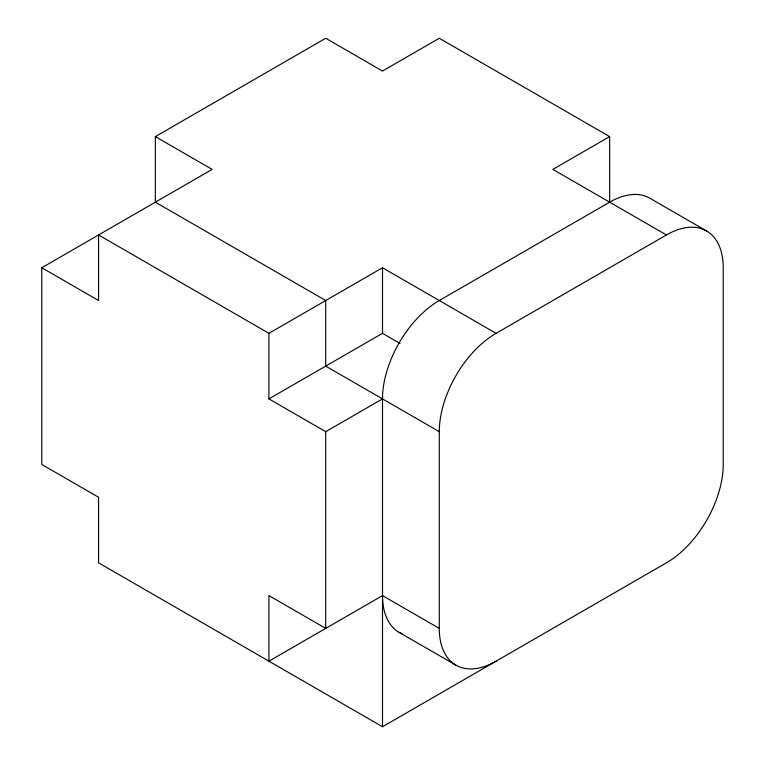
<?xml version="1.0" encoding="UTF-8"?>
<svg xmlns="http://www.w3.org/2000/svg" width="765" height="765" viewBox="0 0 765 765"><rect width="100%" height="100%" fill="white"/><g stroke="black" fill="none" stroke-linecap="round" stroke-linejoin="round"><path stroke-width="1.15" d="M155.352 136.61L325.718 38.25L382.5 71.04L439.282 38.25L609.648 136.61L609.648 202.18L439.282 300.53A80.306 46.369 -60 0 0 382.5 398.89L382.5 726.75L98.57 562.82L98.57 497.25L41.779 464.46L41.779 267.75L212.144 169.39L155.352 136.61L155.352 202.18L325.718 300.53L325.718 366.11L439.282 431.68L439.282 628.39A80.306 46.369 -60 0 0 496.074 661.18M41.779 267.75L98.57 300.53L98.57 234.96L268.926 333.32L382.5 267.75L496.074 333.32L666.43 234.96A80.306 46.369 -60 0 1 723.221 267.75L723.221 464.46A80.306 46.369 -60 0 1 666.43 562.82L382.5 726.75M609.648 136.61L552.856 169.39L666.43 234.96M268.926 333.32L268.926 398.89L382.5 333.32L400.057 343.456M268.926 398.89L325.718 431.68L382.5 398.89M439.282 628.39L382.5 595.61L268.926 661.18L268.926 595.61L325.718 628.39L325.718 431.68M706.583 230.982L649.801 198.202A80.306 46.369 -60 0 0 609.648 202.18M399.129 632.368L455.921 665.158M382.5 267.75L382.5 333.32M402.084 633.841A80.306 46.369 -60 0 1 382.5 595.61M439.282 431.68A80.306 46.369 -60 0 1 496.074 333.32"/></g></svg>
